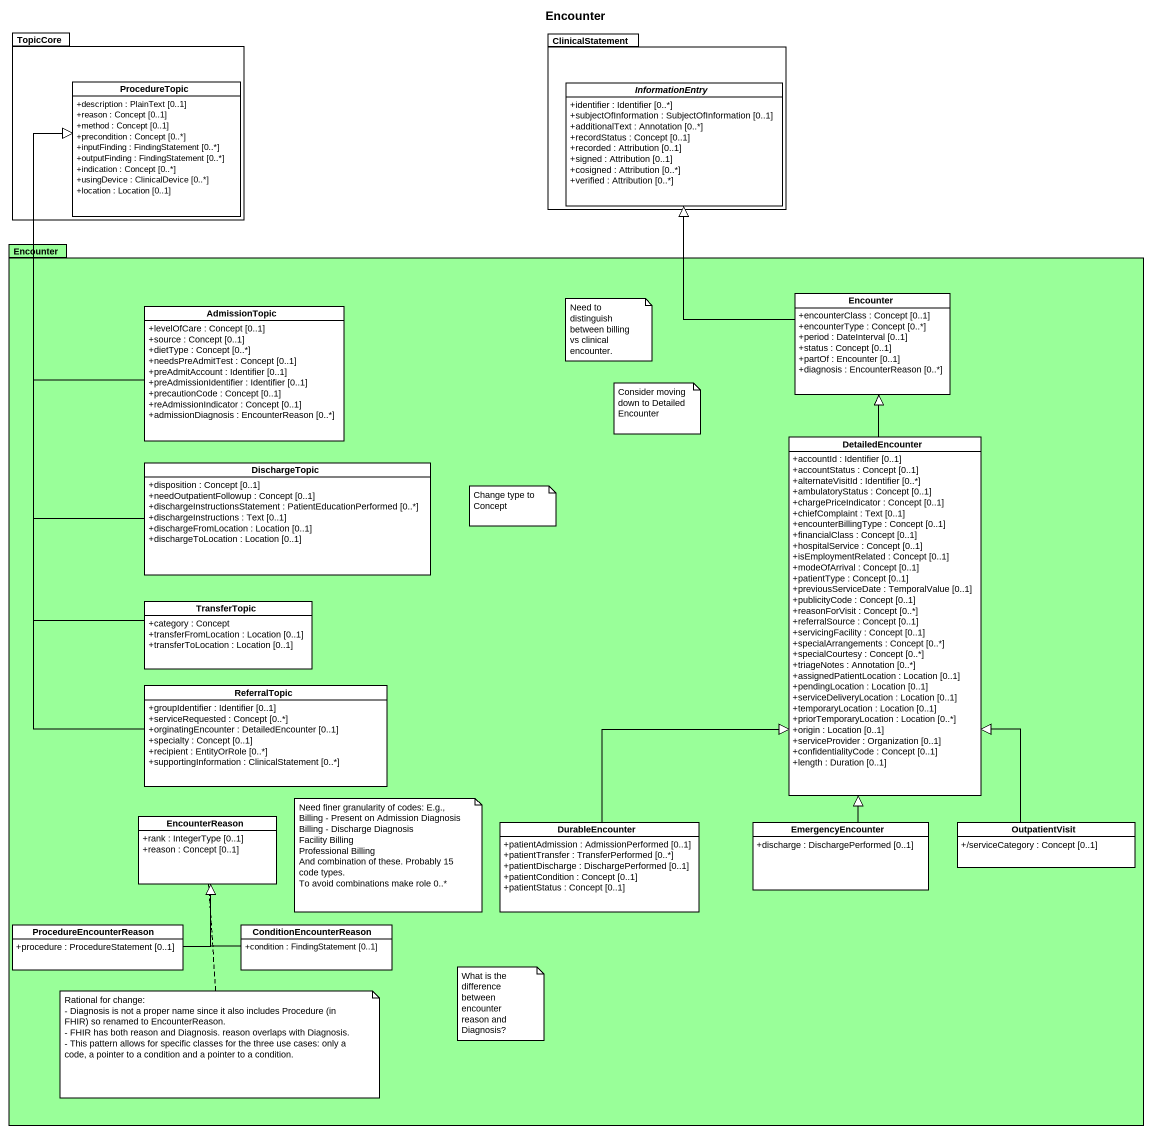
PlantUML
@startuml
title Encounter
hide circle
hide empty members
skinparam classAttributeIconSize 0
package TopicCore {
  class ProcedureTopic {
    +description : PlainText [0..1]
    +reason : Concept [0..1]
    +method : Concept [0..1]
    +precondition : Concept [0..*]
    +inputFinding : FindingStatement [0..*]
    +outputFinding : FindingStatement [0..*]
    +indication : Concept [0..*]
    +usingDevice : ClinicalDevice [0..*]
    +location : Location [0..1]
  }
}
package ClinicalStatement {
  abstract class InformationEntry {
    +identifier : Identifier [0..*]
    +subjectOfInformation : SubjectOfInformation [0..1]
    +additionalText : Annotation [0..*]
    +recordStatus : Concept [0..1]
    +recorded : Attribution [0..1]
    +signed : Attribution [0..1]
    +cosigned : Attribution [0..*]
    +verified : Attribution [0..*]
  }
}
package Encounter #99FF99 {
  class "Encounter" as Encounter_2 {
    +encounterClass : Concept [0..1]
    +encounterType : Concept [0..*]
    +period : DateInterval [0..1]
    +status : Concept [0..1]
    +partOf : Encounter [0..1]
    +diagnosis : EncounterReason [0..*]
  }
  class AdmissionTopic {
    +levelOfCare : Concept [0..1]
    +source : Concept [0..1]
    +dietType : Concept [0..*]
    +needsPreAdmitTest : Concept [0..1]
    +preAdmitAccount : Identifier [0..1]
    +preAdmissionIdentifier : Identifier [0..1]
    +precautionCode : Concept [0..1]
    +reAdmissionIndicator : Concept [0..1]
    +admissionDiagnosis : EncounterReason [0..*]
  }
  class DetailedEncounter {
    +accountId : Identifier [0..1]
    +accountStatus : Concept [0..1]
    +alternateVisitId : Identifier [0..*]
    +ambulatoryStatus : Concept [0..1]
    +chargePriceIndicator : Concept [0..1]
    +chiefComplaint : Text [0..1]
    +encounterBillingType : Concept [0..1]
    +financialClass : Concept [0..1]
    +hospitalService : Concept [0..1]
    +isEmploymentRelated : Concept [0..1]
    +modeOfArrival : Concept [0..1]
    +patientType : Concept [0..1]
    +previousServiceDate : TemporalValue [0..1]
    +publicityCode : Concept [0..1]
    +reasonForVisit : Concept [0..*]
    +referralSource : Concept [0..1]
    +servicingFacility : Concept [0..1]
    +specialArrangements : Concept [0..*]
    +specialCourtesy : Concept [0..*]
    +triageNotes : Annotation [0..*]
    +assignedPatientLocation : Location [0..1]
    +pendingLocation : Location [0..1]
    +serviceDeliveryLocation : Location [0..1]
    +temporaryLocation : Location [0..1]
    +priorTemporaryLocation : Location [0..*]
    +origin : Location [0..1]
    +serviceProvider : Organization [0..1]
    +confidentialityCode : Concept [0..1]
    +length : Duration [0..1]
  }
  class DischargeTopic {
    +disposition : Concept [0..1]
    +needOutpatientFollowup : Concept [0..1]
    +dischargeInstructionsStatement : PatientEducationPerformed [0..*]
    +dischargeInstructions : Text [0..1]
    +dischargeFromLocation : Location [0..1]
    +dischargeToLocation : Location [0..1]
  }
  class TransferTopic {
    +category : Concept
    +transferFromLocation : Location [0..1]
    +transferToLocation : Location [0..1]
  }
  class ReferralTopic {
    +groupIdentifier : Identifier [0..1]
    +serviceRequested : Concept [0..*]
    +orginatingEncounter : DetailedEncounter [0..1]
    +specialty : Concept [0..1]
    +recipient : EntityOrRole [0..*]
    +supportingInformation : ClinicalStatement [0..*]
  }
  class EncounterReason {
    +rank : IntegerType [0..1]
    +reason : Concept [0..1]
  }
  class DurableEncounter {
    +patientAdmission : AdmissionPerformed [0..1]
    +patientTransfer : TransferPerformed [0..*]
    +patientDischarge : DischargePerformed [0..1]
    +patientCondition : Concept [0..1]
    +patientStatus : Concept [0..1]
  }
  class EmergencyEncounter {
    +discharge : DischargePerformed [0..1]
  }
  class OutpatientVisit {
    +/serviceCategory : Concept [0..1]
  }
  class ProcedureEncounterReason {
    +procedure : ProcedureStatement [0..1]
  }
  class ConditionEncounterReason {
    +condition : FindingStatement [0..1]
  }
}
Encounter_2 -up-|> InformationEntry
AdmissionTopic -up-|> ProcedureTopic
DetailedEncounter -up-|> Encounter_2
DischargeTopic -up-|> ProcedureTopic
TransferTopic -up-|> ProcedureTopic
ReferralTopic -up-|> ProcedureTopic
DurableEncounter -up-|> DetailedEncounter
EmergencyEncounter -up-|> DetailedEncounter
OutpatientVisit -up-|> DetailedEncounter
ProcedureEncounterReason -up-|> EncounterReason
ConditionEncounterReason -up-|> EncounterReason
note as N1
  Need to distinguish between billing vs clinical encounter.
end note
note as N2
  Consider moving down to Detailed Encounter
end note
note as N3
  Change type to Concept
end note
note as N4
  Need finer granularity of codes: E.g.,
  Billing - Present on Admission Diagnosis
  Billing - Discharge Diagnosis
  Facility Billing
  Professional Billing
  And combination of these. Probably 15 code types.
  To avoid combinations make role 0..*
end note
note as N5
  What is the difference between encounter reason and Diagnosis?
end note
note bottom of EncounterReason
  Rational for change:
  - Diagnosis is not a proper name since it also includes Procedure (in FHIR) so renamed to EncounterReason.
  - FHIR has both reason and Diagnosis. reason overlaps with Diagnosis.
  - This pattern allows for specific classes for the three use cases: only a code, a pointer to a condition and a pointer to a condition.
end note
@enduml
